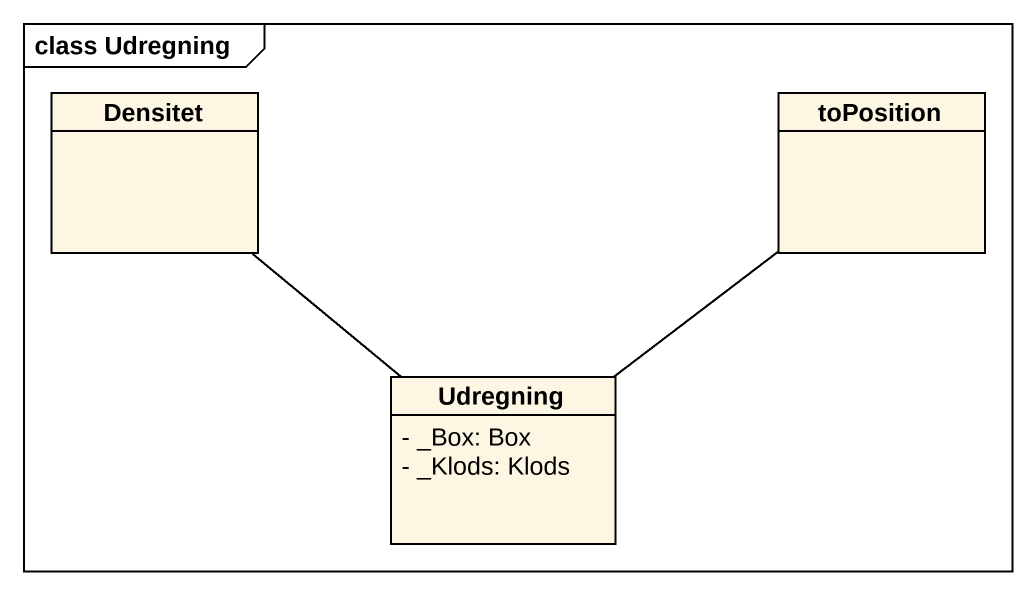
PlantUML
@startuml
mainframe class Udregning
hide circle
hide empty members
skinparam classAttributeIconSize 0
class Densitet
class toPosition
class Udregning {
  - _Box: Box
  - _Klods: Klods
}
Densitet -- Udregning
Udregning -up- toPosition
@enduml
